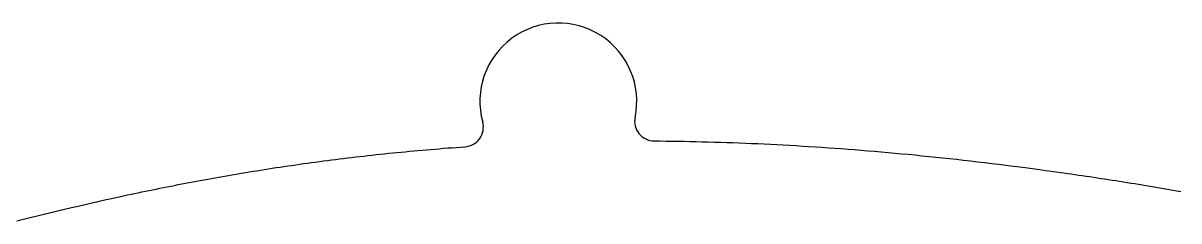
# Model space of a CAD drawing. Extents: x 14 to 1461, y -733 to -10.
# Drawn here: x 872.7 to 1167.5, y -60.8 to -10.2 of the extents above; entities that cross this region are included whole.
import ezdxf

# ---------------------------------------------------------------- set-up
doc = ezdxf.new("R2010")
doc.units = 0

msp = doc.modelspace()

# ---------------------------------------------------------------- linework, layer by layer
at = {"layer": 'Cut', "color": 0}
for p, q in [((1033.650262, -40.33387), (1035.165448, -40.346157)), ((1035.165448, -40.346157), (1036.685744, -40.361944)), ((1036.685744, -40.361944), (1038.211172, -40.381254)), ((1038.211172, -40.381254), (1039.741757, -40.404106)), ((1039.741757, -40.404106), (1041.277521, -40.430523)), ((1041.277521, -40.430523), (1042.818487, -40.460523)), ((1042.818487, -40.460523), (1044.364679, -40.49413)), ((1044.364679, -40.49413), (1045.916121, -40.531363)), ((1045.916121, -40.531363), (1047.472835, -40.572243)), ((1047.472835, -40.572243), (1049.034844, -40.616792)), ((1049.034844, -40.616792), (1050.602173, -40.66503)), ((1050.602173, -40.66503), (1052.174844, -40.716979)), ((1052.174844, -40.716979), (1053.752881, -40.772658)), ((1053.752881, -40.772658), (1055.336306, -40.83209)), ((1055.336306, -40.83209), (1056.925144, -40.895295)), ((1056.925144, -40.895295), (1058.519417, -40.962293)), ((1058.519417, -40.962293), (1060.119149, -41.033106)), ((1060.119149, -41.033106), (1061.724363, -41.107756)), ((1061.724363, -41.107756), (1063.335082, -41.186261)), ((1063.335082, -41.186261), (1064.95133, -41.268645)), ((958.592736, -44.31011), (959.635261, -44.190342)), ((959.635261, -44.190342), (960.680365, -44.07216)), ((960.680365, -44.07216), (961.72806, -43.955575)), ((961.72806, -43.955575), (962.778359, -43.840599)), ((962.778359, -43.840599), (963.831275, -43.727244)), ((963.831275, -43.727244), (964.886821, -43.61552)), ((964.886821, -43.61552), (965.945009, -43.505439)), ((965.945009, -43.505439), (967.005853, -43.397013)), ((967.005853, -43.397013), (968.069365, -43.290254)), ((968.069365, -43.290254), (969.135557, -43.185172)), ((969.135557, -43.185172), (970.204443, -43.08178)), ((970.204443, -43.08178), (971.276036, -42.980088)), ((971.276036, -42.980088), (972.350348, -42.880108)), ((972.350348, -42.880108), (973.427392, -42.781853)), ((973.427392, -42.781853), (974.507181, -42.685332)), ((974.507181, -42.685332), (975.589727, -42.590558)), ((975.589727, -42.590558), (976.675044, -42.497543)), ((976.675044, -42.497543), (977.763144, -42.406297)), ((977.763144, -42.406297), (978.85404, -42.316832)), ((978.85404, -42.316832), (979.947744, -42.22916)), ((979.947744, -42.22916), (981.044271, -42.143292)), ((981.044271, -42.143292), (982.143631, -42.05924)), ((982.143631, -42.05924), (983.245839, -41.977015)), ((983.245839, -41.977015), (984.350907, -41.896629)), ((984.350907, -41.896629), (985.458847, -41.818093)), ((1064.95133, -41.268645), (1066.57313, -41.354927)), ((1066.57313, -41.354927), (1068.200505, -41.445129)), ((1068.200505, -41.445129), (1069.833478, -41.53927)), ((1069.833478, -41.53927), (1071.472074, -41.637374)), ((1071.472074, -41.637374), (1073.116314, -41.739459)), ((1073.116314, -41.739459), (1074.766222, -41.845548)), ((1074.766222, -41.845548), (1076.421823, -41.95566)), ((1076.421823, -41.95566), (1078.083138, -42.069818)), ((1078.083138, -42.069818), (1079.750191, -42.188042)), ((1079.750191, -42.188042), (1081.423006, -42.310352)), ((1081.423006, -42.310352), (1083.101606, -42.436771)), ((1083.101606, -42.436771), (1084.786014, -42.567318)), ((1084.786014, -42.567318), (1086.476253, -42.702014)), ((1086.476253, -42.702014), (1088.172346, -42.840881)), ((1088.172346, -42.840881), (1089.874318, -42.98394)), ((1089.874318, -42.98394), (1091.582191, -43.131211)), ((1091.582191, -43.131211), (1093.295988, -43.282716)), ((1093.295988, -43.282716), (1095.015733, -43.438474)), ((1095.015733, -43.438474), (1096.741449, -43.598508)), ((1096.741449, -43.598508), (1098.47316, -43.762838)), ((1098.47316, -43.762838), (1100.210888, -43.931485)), ((1100.210888, -43.931485), (1101.954657, -44.10447)), ((1101.954657, -44.10447), (1103.70449, -44.281814)), ((937.272695, -47.171204), (938.264026, -47.020789)), ((938.264026, -47.020789), (939.257666, -46.871718)), ((939.257666, -46.871718), (940.25363, -46.724003)), ((940.25363, -46.724003), (941.251929, -46.577656)), ((941.251929, -46.577656), (942.252576, -46.432688)), ((942.252576, -46.432688), (943.255584, -46.28911)), ((943.255584, -46.28911), (944.260966, -46.146934)), ((944.260966, -46.146934), (945.268735, -46.006172)), ((945.268735, -46.006172), (946.278903, -45.866834)), ((946.278903, -45.866834), (947.291484, -45.728933)), ((947.291484, -45.728933), (948.306489, -45.59248)), ((948.306489, -45.59248), (949.323933, -45.457486)), ((949.323933, -45.457486), (950.343827, -45.323963)), ((950.343827, -45.323963), (951.366184, -45.191922)), ((951.366184, -45.191922), (952.391018, -45.061375)), ((952.391018, -45.061375), (953.41834, -44.932334)), ((953.41834, -44.932334), (954.448165, -44.804809)), ((954.448165, -44.804809), (955.480504, -44.678813)), ((955.480504, -44.678813), (956.51537, -44.554357)), ((956.51537, -44.554357), (957.552777, -44.431452)), ((957.552777, -44.431452), (958.592736, -44.31011)), ((1103.70449, -44.281814), (1105.460411, -44.463537)), ((1105.460411, -44.463537), (1107.222443, -44.649661)), ((1107.222443, -44.649661), (1108.990608, -44.840207)), ((1108.990608, -44.840207), (1110.764931, -45.035196)), ((1110.764931, -45.035196), (1112.545435, -45.234648)), ((1112.545435, -45.234648), (1114.332143, -45.438584)), ((1114.332143, -45.438584), (1116.125078, -45.647026)), ((1116.125078, -45.647026), (1117.924263, -45.859994)), ((1117.924263, -45.859994), (1119.729722, -46.077509)), ((1119.729722, -46.077509), (1121.541478, -46.299592)), ((1121.541478, -46.299592), (1123.359555, -46.526264)), ((1123.359555, -46.526264), (1125.183975, -46.757547)), ((1125.183975, -46.757547), (1127.014763, -46.99346)), ((1127.014763, -46.99346), (1128.85194, -47.234025)), ((918.859281, -50.269249), (919.809154, -50.095473)), ((919.809154, -50.095473), (920.761094, -49.922824)), ((920.761094, -49.922824), (921.715113, -49.751311)), ((921.715113, -49.751311), (922.671225, -49.580948)), ((922.671225, -49.580948), (923.629442, -49.411745)), ((923.629442, -49.411745), (924.589777, -49.243715)), ((924.589777, -49.243715), (925.552243, -49.076868)), ((925.552243, -49.076868), (926.516852, -48.911216)), ((926.516852, -48.911216), (927.483618, -48.74677)), ((927.483618, -48.74677), (928.452553, -48.583543)), ((928.452553, -48.583543), (929.423671, -48.421545)), ((929.423671, -48.421545), (930.396983, -48.260788)), ((930.396983, -48.260788), (931.372502, -48.101284)), ((931.372502, -48.101284), (932.350242, -47.943043)), ((932.350242, -47.943043), (933.330215, -47.786078)), ((933.330215, -47.786078), (934.312434, -47.6304)), ((934.312434, -47.6304), (935.296912, -47.476021)), ((935.296912, -47.476021), (936.283661, -47.322952)), ((936.283661, -47.322952), (937.272695, -47.171204)), ((1128.85194, -47.234025), (1130.695531, -47.479262)), ((1130.695531, -47.479262), (1132.545559, -47.729194)), ((1132.545559, -47.729194), (1133.472994, -47.855926)), ((1133.472994, -47.855926), (1134.402047, -47.98384)), ((1134.402047, -47.98384), (1135.332721, -48.112937)), ((1135.332721, -48.112937), (1136.265018, -48.243221)), ((1136.265018, -48.243221), (1137.198942, -48.374694)), ((1137.198942, -48.374694), (1138.134496, -48.507359)), ((1138.134496, -48.507359), (1139.071682, -48.641218)), ((1139.071682, -48.641218), (1140.010504, -48.776274)), ((1140.010504, -48.776274), (1140.950964, -48.912529)), ((1140.950964, -48.912529), (1141.893065, -49.049987)), ((1141.893065, -49.049987), (1142.83681, -49.18865)), ((1142.83681, -49.18865), (1143.782203, -49.32852)), ((1143.782203, -49.32852), (1144.729245, -49.4696)), ((1144.729245, -49.4696), (1145.67794, -49.611893)), ((1145.67794, -49.611893), (1146.628291, -49.755401)), ((1146.628291, -49.755401), (1147.580301, -49.900126)), ((1147.580301, -49.900126), (1148.533972, -50.046073)), ((1148.533972, -50.046073), (1149.489308, -50.193242)), ((903.931975, -53.193432), (904.850517, -53.003202)), ((904.850517, -53.003202), (905.770921, -52.813914)), ((905.770921, -52.813914), (906.693201, -52.62558)), ((906.693201, -52.62558), (907.617368, -52.438211)), ((907.617368, -52.438211), (908.543436, -52.251819)), ((908.543436, -52.251819), (909.471418, -52.066414)), ((909.471418, -52.066414), (910.401325, -51.88201)), ((910.401325, -51.88201), (911.333172, -51.698616)), ((911.333172, -51.698616), (912.26697, -51.516246)), ((912.26697, -51.516246), (913.202733, -51.334909)), ((913.202733, -51.334909), (914.140473, -51.154618)), ((914.140473, -51.154618), (915.080203, -50.975384)), ((915.080203, -50.975384), (916.021936, -50.797219)), ((916.021936, -50.797219), (916.965685, -50.620133)), ((916.965685, -50.620133), (917.911463, -50.44414)), ((917.911463, -50.44414), (918.859281, -50.269249)), ((1149.489308, -50.193242), (1150.446311, -50.341637)), ((1150.446311, -50.341637), (1151.404984, -50.491261)), ((1151.404984, -50.491261), (1152.365331, -50.642115)), ((1152.365331, -50.642115), (1153.327354, -50.794203)), ((1153.327354, -50.794203), (1154.291056, -50.947527)), ((1154.291056, -50.947527), (1155.25644, -51.10209)), ((1155.25644, -51.10209), (1156.223509, -51.257895)), ((1156.223509, -51.257895), (1157.192265, -51.414943)), ((1157.192265, -51.414943), (1158.162713, -51.573238)), ((1158.162713, -51.573238), (1159.134854, -51.732782)), ((1159.134854, -51.732782), (1160.108691, -51.893579)), ((1160.108691, -51.893579), (1161.084228, -52.055629)), ((1161.084228, -52.055629), (1162.061467, -52.218937)), ((1162.061467, -52.218937), (1163.040412, -52.383505)), ((1163.040412, -52.383505), (1164.021064, -52.549335)), ((1164.021064, -52.549335), (1165.003428, -52.716429)), ((1165.003428, -52.716429), (1165.987506, -52.884792)), ((1165.987506, -52.884792), (1166.973301, -53.054424)), ((890.368606, -56.152131), (892.154565, -55.746933)), ((892.154565, -55.746933), (893.947256, -55.344861)), ((893.947256, -55.344861), (895.746782, -54.946005)), ((895.746782, -54.946005), (897.553245, -54.550459)), ((897.553245, -54.550459), (899.366748, -54.158314)), ((899.366748, -54.158314), (900.276171, -53.963545)), ((900.276171, -53.963545), (901.187393, -53.769661)), ((901.187393, -53.769661), (902.100425, -53.576673)), ((902.100425, -53.576673), (903.015282, -53.384593)), ((903.015282, -53.384593), (903.931975, -53.193432)), ((1166.973301, -53.054424), (1167.960815, -53.22533)), ((878.046811, -59.068294), (879.788507, -58.643795)), ((879.788507, -58.643795), (881.53622, -58.221777)), ((881.53622, -58.221777), (883.290051, -57.802334)), ((883.290051, -57.802334), (885.050103, -57.385555)), ((885.050103, -57.385555), (886.816478, -56.971534)), ((886.816478, -56.971534), (888.589278, -56.560362)), ((888.589278, -56.560362), (890.368606, -56.152131)), ((871.138142, -60.789265), (872.856797, -60.35576)), ((872.856797, -60.35576), (874.581058, -59.924368)), ((874.581058, -59.924368), (876.311029, -59.495182)), ((876.311029, -59.495182), (878.046811, -59.068294))]:
    msp.add_line(p, q, dxfattribs=at)
for centre, radius, start, end in [((1009.216541, -30.20696), 19.99996, 348.165697, 195.363021), ((1033.685111, -35.334001), 4.99999, 168.165697, 269.600653), ((985.109924, -36.830293), 4.99999, 274.001628, 15.363021)]:
    msp.add_arc(centre, radius, start, end, dxfattribs=at)

doc.saveas('drawing.dxf')
